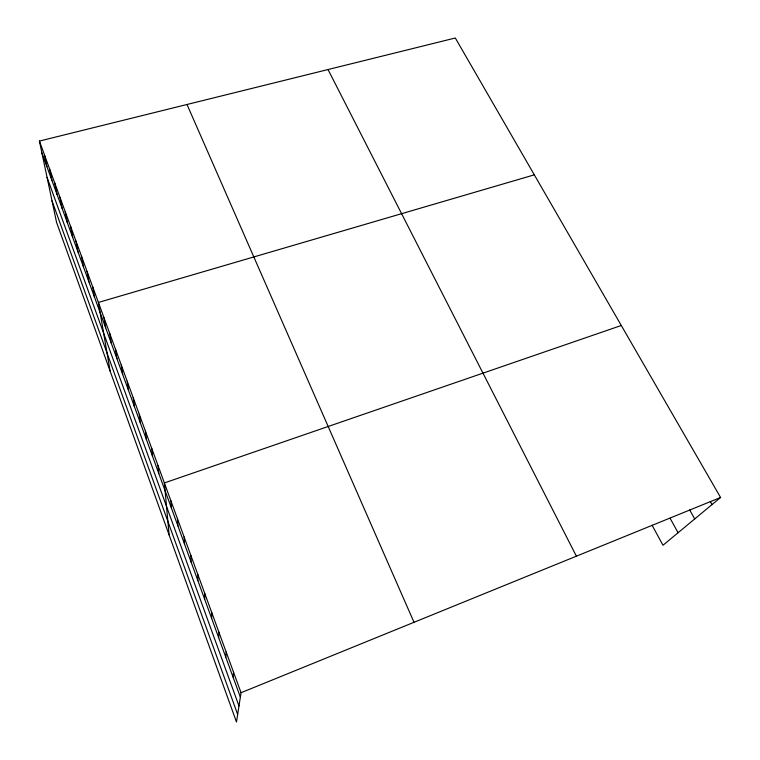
<?xml version="1.0" encoding="UTF-8"?>
<svg xmlns="http://www.w3.org/2000/svg" width="760" height="760" viewBox="0 0 760 760"><rect width="100%" height="100%" fill="white"/><g stroke="black" fill="none" stroke-linecap="round" stroke-linejoin="round"><path stroke-width="1.14" d="M211.641 618.374L211.764 612.617M218.661 637.64L218.927 632.206M225.796 657.191L226.195 652.089M233.025 677.017L233.567 672.258M39.416 141.066L241.043 692.721L236.474 722L56.544 222.309L39.416 141.066L455.316 38L720.584 497.477L662.986 545.253L652.07 525.226M241.043 692.721L720.584 497.477M621.29 325.489L164.369 482.942L169.119 534.936M534.318 174.838L98.401 302.442L110.124 371.108M710.277 501.495L712.034 504.573M689.681 509.96L694.725 518.928M670.092 518.282L678.091 532.731M328.026 69.54L576.394 556.187M186.998 104.49L414.01 622.297M41.933 153.035L240.359 697.129M47.063 177.355L238.982 705.983M52.022 200.868L237.661 714.409M44.45 154.831L46.911 166.668M49.542 168.777L51.937 180.462M54.701 182.884L57.029 194.427M59.926 197.182L62.187 208.563M65.218 211.65L67.412 222.88M70.566 226.299L72.694 237.367M75.99 241.148L78.043 252.044M81.491 256.177L83.467 266.902M87.048 271.396L88.948 281.951M92.691 286.824L94.506 297.188M104.015 317.803L105.668 327.798M109.697 333.365L111.273 343.159M115.463 349.125L116.945 358.72M121.296 365.085L122.692 374.481M127.205 381.263L128.516 390.44M133.2 397.651L134.416 406.609M139.27 414.257L140.382 422.987M145.416 431.081L146.433 439.584M151.648 448.134L152.57 456.399M157.966 465.424L158.783 473.442M170.867 500.707L171.465 508.203M177.441 518.709L177.935 525.939M184.119 536.968L184.49 543.922M190.883 555.484L191.13 562.153M197.752 574.256L197.875 580.63M204.706 593.294L204.706 599.364"/></g></svg>
